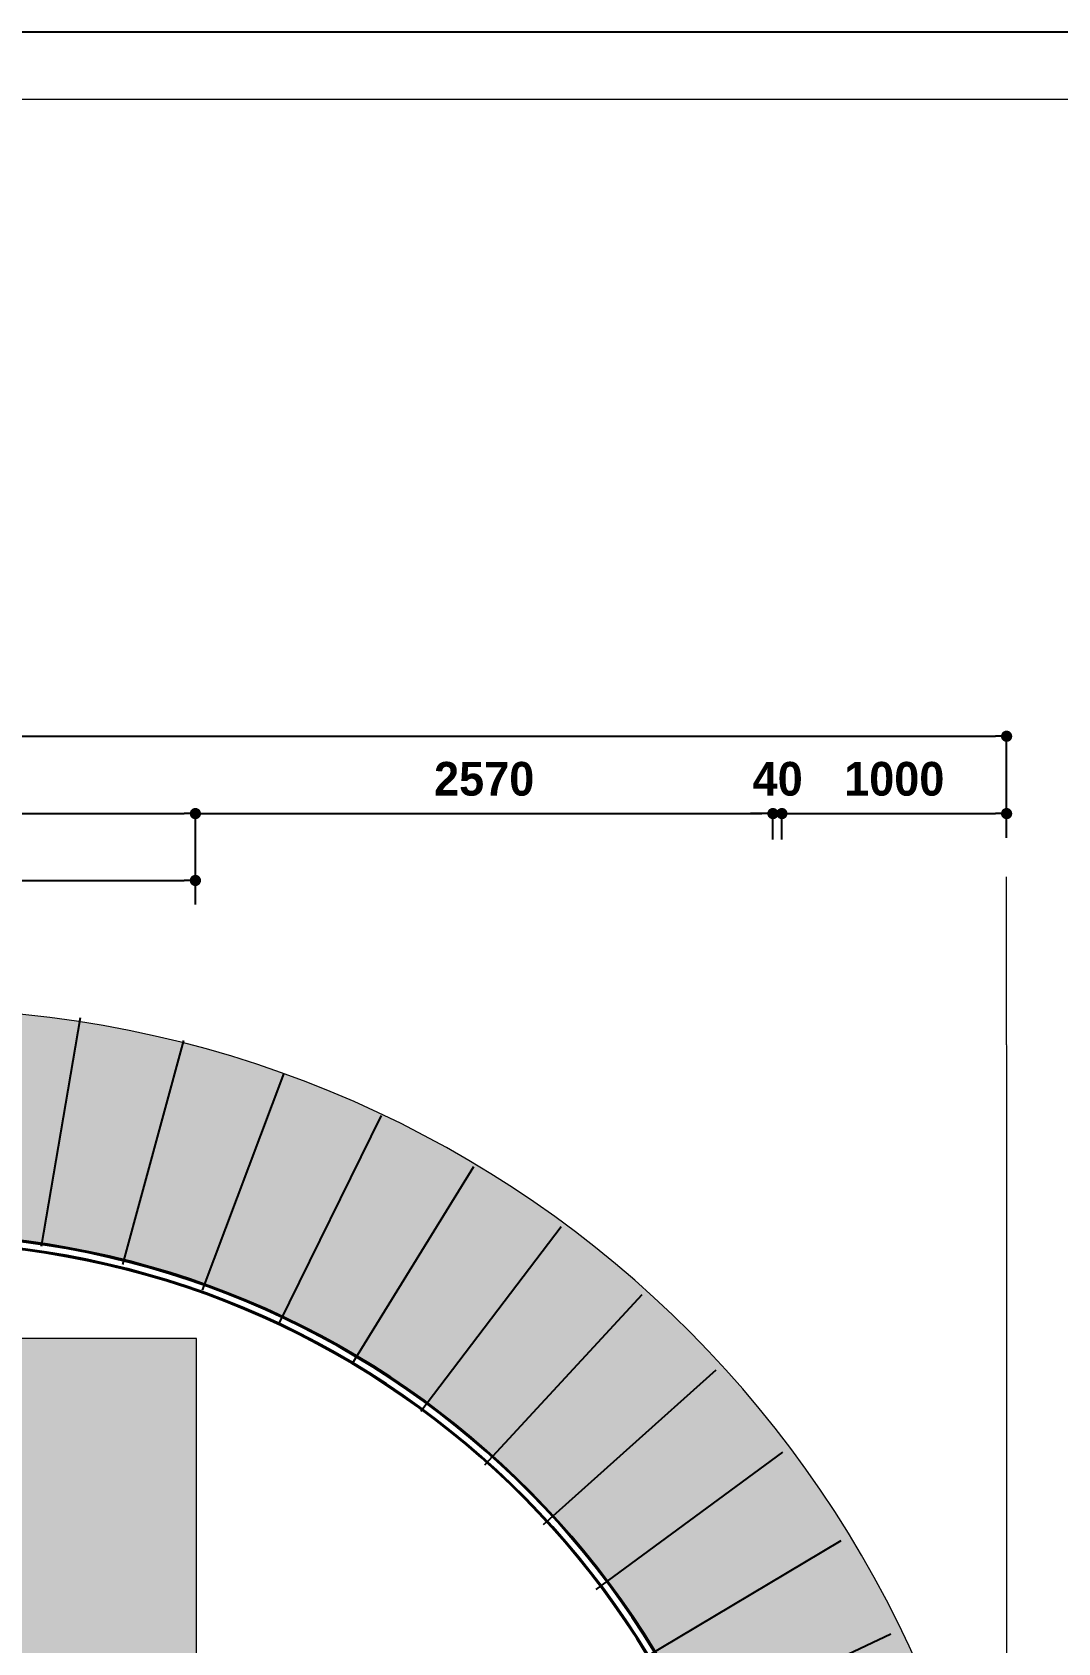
# Model space of a CAD drawing. Header units: centimetres. Extents: x -292707 to 138715, y -53922 to 66277.
# Drawn here: x 129587 to 134151, y 3438 to 10603 of the extents above; entities that cross this region are included whole.
import ezdxf

# ---------------------------------------------------------------- set-up
doc = ezdxf.new("R2010")
doc.units = ezdxf.units.CM
doc.linetypes.add('HIDDEN', pattern=[9.525, 6.35, -3.175])
for name, color, linetype in [('A-ALINE-7', 119, 'Continuous'), ('A-DIM', 157, 'Continuous'), ('A-TEXT', 254, 'Continuous')]:
    doc.layers.add(name, color=color, linetype=linetype)
for name, color, linetype, lineweight, true_color in [('A-FILL-1', 250, 'Continuous', 0, 0x333333), ('A-FILL-3', 7, 'Continuous', 0, 0x666666), ('A-FILL-4', 9, 'Continuous', 0, 0x808080), ('A-FILL-8', 7, 'Continuous', 0, 0xe6e6e6)]:
    doc.layers.add(name, color=color, linetype=linetype, lineweight=lineweight, true_color=true_color)
doc.styles.add('Scale 1000', font='GOTHICB.TTF', dxfattribs={"height": 150})
doc.dimstyles.new('Scale 1000', dxfattribs={"dimscale": 0, "dimtxt": 150, "dimasz": 50, "dimexe": 5, "dimexo": 3, "dimgap": 75, "dimtad": 2, "dimdec": 0, "dimtxsty": 'Scale 1000', "dimblk": 'DOT', "dimcen": 2.5, "dimclrd": 256, "dimclre": 256, "dimclrt": 254, "dimadec": 0, "dimazin": 0, "dimtfac": 1, "dimtdec": 0, "dimtmove": 0, "dimatfit": 3, "dimldrblk": 'DOTSMALL', "dimfxl": 1, "dimtfillclr": 256, "dimlwd": -1, "dimlwe": -1, "dimarcsym": 0})

# ---------------------------------------------------------------- blocks, each defined once
blk = doc.blocks.new('jhgkjhkjhkjh')
at = {"layer": 'A-FILL-1', "ltscale": 0.25}
blk.add_lwpolyline([(-1286.61, 931.53), (-933.61, 931.53), (-933.61, 1218.53), (-1286.61, 1218.53)], close=True, dxfattribs=at)
at = {"layer": 'Defpoints'}
blk.add_lwpolyline([(-1296.61, 926.53), (-876.61, 926.53), (-876.61, 1223.53), (-1296.61, 1223.53)], close=True, dxfattribs=at)
blk = doc.blocks.new('_Dot')
at = {"color": 0, "linetype": 'ByBlock', "lineweight": -2}
blk.add_line((-0.5, 0), (-1, 0), dxfattribs=at)
at = {"color": 0, "linetype": 'ByBlock', "const_width": 0.5}
blk.add_lwpolyline([(-0.25, 0, 1), (0.25, 0, 1)], format="xyb", close=True, dxfattribs=at)
blk = doc.blocks.new('*D509')
at = {"layer": 'A-DIM', "ltscale": 0.25, "transparency": 16777216}
for p, q in [((125023.3, 6721.4), (125023.3, 6834)), ((125073.3, 6829), (130263.3, 6829)), ((130313.3, 6721.4), (130313.3, 6834))]:
    blk.add_line(p, q, dxfattribs=at)
at = {"layer": 'Defpoints', "color": 0, "ltscale": 0.25, "transparency": 16777216}
for p in [(130313.3, 6829), (125023.3, 6718.4), (130313.3, 6718.4)]:
    blk.add_point(p, dxfattribs=at)
at = {"layer": 'A-DIM', "ltscale": 0.25, "transparency": 16777216, "xscale": 50, "yscale": 50, "zscale": 50, "rotation": 180}
blk.add_blockref('_Dot', (125023.3, 6829), dxfattribs=at)
at = {"layer": 'A-DIM', "ltscale": 0.25, "transparency": 16777216, "xscale": 50, "yscale": 50, "zscale": 50}
blk.add_blockref('_Dot', (130313.3, 6829), dxfattribs=at)
at = {"layer": 'A-DIM', "color": 254, "ltscale": 0.25, "transparency": 16777216, "insert": (127668.3, 6982.8), "char_height": 150, "attachment_point": 5, "style": 'Scale 1000'}
blk.add_mtext('5290', dxfattribs=at)
blk = doc.blocks.new('_DotSmall')
at = {"color": 0, "linetype": 'ByBlock', "const_width": 0.5}
blk.add_lwpolyline([(-0.0625, 0, 1), (0.0625, 0, 1)], format="xyb", close=True, dxfattribs=at)
blk = doc.blocks.new('*D510')
at = {"layer": 'A-DIM', "ltscale": 0.25, "transparency": 16777216}
for p, q in [((130313.3, 7019), (130313.3, 7131.6)), ((130363.3, 7126.6), (132833.4, 7126.6)), ((132883.4, 7010.8), (132883.4, 7131.6))]:
    blk.add_line(p, q, dxfattribs=at)
at = {"layer": 'Defpoints', "color": 0, "ltscale": 0.25, "transparency": 16777216}
for p in [(132883.4, 7126.6), (130313.3, 7016), (132883.4, 7007.8)]:
    blk.add_point(p, dxfattribs=at)
at = {"layer": 'A-DIM', "ltscale": 0.25, "transparency": 16777216, "xscale": 50, "yscale": 50, "zscale": 50, "rotation": 180}
blk.add_blockref('_Dot', (130313.3, 7126.6), dxfattribs=at)
at = {"layer": 'A-DIM', "ltscale": 0.25, "transparency": 16777216, "xscale": 50, "yscale": 50, "zscale": 50}
blk.add_blockref('_Dot', (132883.4, 7126.6), dxfattribs=at)
at = {"layer": 'A-DIM', "color": 254, "ltscale": 0.25, "transparency": 16777216, "insert": (131598.4, 7280.4), "char_height": 150, "attachment_point": 5, "style": 'Scale 1000'}
blk.add_mtext('2570', dxfattribs=at)
blk = doc.blocks.new('*D511')
at = {"layer": 'A-DIM', "ltscale": 0.25, "transparency": 16777216}
for p, q in [((132923.3, 7010.7), (132923.3, 7131.6)), ((132973.3, 7126.6), (133873.3, 7126.6)), ((133923.3, 7031.6), (133923.3, 7131.6))]:
    blk.add_line(p, q, dxfattribs=at)
at = {"layer": 'Defpoints', "color": 0, "ltscale": 0.25, "transparency": 16777216}
for p in [(133923.3, 7126.6), (133923.3, 7028.6), (132923.3, 7007.7)]:
    blk.add_point(p, dxfattribs=at)
at = {"layer": 'A-DIM', "ltscale": 0.25, "transparency": 16777216, "xscale": 50, "yscale": 50, "zscale": 50, "rotation": 180}
blk.add_blockref('_Dot', (132923.3, 7126.6), dxfattribs=at)
at = {"layer": 'A-DIM', "ltscale": 0.25, "transparency": 16777216, "xscale": 50, "yscale": 50, "zscale": 50}
blk.add_blockref('_Dot', (133923.3, 7126.6), dxfattribs=at)
at = {"layer": 'A-DIM', "color": 254, "ltscale": 0.25, "transparency": 16777216, "insert": (133423.3, 7280.4), "char_height": 150, "attachment_point": 5, "style": 'Scale 1000'}
blk.add_mtext('1000', dxfattribs=at)
blk = doc.blocks.new('*D513')
at = {"layer": 'A-DIM', "ltscale": 0.25, "transparency": 16777216}
for p, q in [((119733.3, 6721.4), (119733.3, 7131.6)), ((119783.3, 7126.6), (130263.3, 7126.6)), ((130313.3, 6721.4), (130313.3, 7131.6))]:
    blk.add_line(p, q, dxfattribs=at)
at = {"layer": 'Defpoints', "color": 0, "ltscale": 0.25, "transparency": 16777216}
for p in [(130313.3, 7126.6), (119733.3, 6718.4), (130313.3, 6718.4)]:
    blk.add_point(p, dxfattribs=at)
at = {"layer": 'A-DIM', "ltscale": 0.25, "transparency": 16777216, "xscale": 50, "yscale": 50, "zscale": 50, "rotation": 180}
blk.add_blockref('_Dot', (119733.3, 7126.6), dxfattribs=at)
at = {"layer": 'A-DIM', "ltscale": 0.25, "transparency": 16777216, "xscale": 50, "yscale": 50, "zscale": 50}
blk.add_blockref('_Dot', (130313.3, 7126.6), dxfattribs=at)
at = {"layer": 'A-DIM', "color": 254, "ltscale": 0.25, "transparency": 16777216, "insert": (125023.3, 7280.4), "char_height": 150, "attachment_point": 5, "style": 'Scale 1000'}
blk.add_mtext('10580', dxfattribs=at)
blk = doc.blocks.new('*D517')
at = {"layer": 'A-DIM', "ltscale": 0.25, "transparency": 16777216}
for p, q in [((132833.4, 7126.6), (132783.4, 7126.6)), ((132883.4, 7010.8), (132883.4, 7131.6)), ((132883.4, 7126.6), (132923.3, 7126.6)), ((132923.3, 7010.7), (132923.3, 7131.6)), ((132973.3, 7126.6), (133023.3, 7126.6))]:
    blk.add_line(p, q, dxfattribs=at)
at = {"layer": 'Defpoints', "color": 0, "ltscale": 0.25, "transparency": 16777216}
for p in [(132923.3, 7126.6), (132883.4, 7007.8), (132923.3, 7007.7)]:
    blk.add_point(p, dxfattribs=at)
at = {"layer": 'A-DIM', "ltscale": 0.25, "transparency": 16777216, "xscale": 50, "yscale": 50, "zscale": 50}
blk.add_blockref('_Dot', (132883.4, 7126.6), dxfattribs=at)
at = {"layer": 'A-DIM', "ltscale": 0.25, "transparency": 16777216, "xscale": 50, "yscale": 50, "zscale": 50, "rotation": 180}
blk.add_blockref('_Dot', (132923.3, 7126.6), dxfattribs=at)
at = {"layer": 'A-DIM', "color": 254, "ltscale": 0.25, "transparency": 16777216, "insert": (132904.5, 7280.4), "char_height": 150, "attachment_point": 5, "style": 'Scale 1000'}
blk.add_mtext('40', dxfattribs=at)
blk = doc.blocks.new('*D500')
at = {"layer": 'A-DIM', "ltscale": 0.25, "transparency": 16777216}
for p, q in [((116173.5, 7019), (116173.5, 7475.6)), ((116223.5, 7470.6), (133873.3, 7470.6)), ((133923.3, 7019), (133923.3, 7475.6))]:
    blk.add_line(p, q, dxfattribs=at)
at = {"layer": 'Defpoints', "color": 0, "ltscale": 0.25, "transparency": 16777216}
for p in [(133923.3, 7470.6), (116173.5, 7016), (133923.3, 7016)]:
    blk.add_point(p, dxfattribs=at)
at = {"layer": 'A-DIM', "ltscale": 0.25, "transparency": 16777216, "xscale": 50, "yscale": 50, "zscale": 50, "rotation": 180}
blk.add_blockref('_Dot', (116173.5, 7470.6), dxfattribs=at)
at = {"layer": 'A-DIM', "ltscale": 0.25, "transparency": 16777216, "xscale": 50, "yscale": 50, "zscale": 50}
blk.add_blockref('_Dot', (133923.3, 7470.6), dxfattribs=at)
at = {"layer": 'A-DIM', "color": 254, "ltscale": 0.25, "transparency": 16777216, "insert": (125048.4, 7624.4), "char_height": 150, "attachment_point": 5, "style": 'Scale 1000'}
blk.add_mtext('17750', dxfattribs=at)
blk = doc.blocks.new('gfdgfd')
at = {"layer": 'A-FILL-8'}
h = blk.add_hatch(color=256, dxfattribs=at)
h.dxf.hatch_style = 1
h.paths.add_polyline_path([(29517.8, 26.9), (18937.8, 26.9), (18937.8, -6823.1), (29517.8, -6823.1)])
at = {"layer": 'A-FILL-1'}
blk.add_lwpolyline([(29517.8, 26.9), (18937.8, 26.9), (18937.8, -6823.1), (29517.8, -6823.1)], close=True, dxfattribs=at)
blk = doc.blocks.new('*U546')
at = {"layer": 'A-FILL-4', "ltscale": 0.14}
blk.add_lwpolyline([(45, 662, 0.949076), (9639.9, -1163.7), (11246.1, 7253.8, 0.937365), (1651.2, 9079.4)], format="xyb", close=True, dxfattribs=at)
blk = doc.blocks.new('*U547')
at = {"color": 0, "linetype": 'ByBlock', "lineweight": -2, "transparency": 16777216, "rotation": 100.8030864485444}
blk.add_blockref('*U546', (129968, -3436.1), dxfattribs=at)
blk = doc.blocks.new('*U548')
at = {"ltscale": 5}
blk.add_lwpolyline([(-96.7, 506.7), (96.7, -506.7)], dxfattribs=at)
blk = doc.blocks.new('*U549')
at = {"layer": 'A-ALINE-7', "color": 0, "linetype": 'ByBlock', "lineweight": -2, "transparency": 16777216}
for p, rotation in [((129793.8, 5710.2), 159.4999999999999), ((130205.1, 5619.1), 153.9999999999998), ((130605.8, 5489), 148.4999999999999), ((130992.1, 5321.2), 142.9999999999999), ((131360.6, 5117), 137.4999999999998), ((131707.8, 4878.5), 131.9999999999999), ((132030.6, 4607.8), 126.4999999999999), ((132325.9, 4307.4), 120.9999999999999), ((132591.1, 3980.1), 115.4999999999999), ((132823.7, 3628.9), 109.9999999999999), ((133021.5, 3257), 104.4999999999999)]:
    blk.add_blockref('*U548', p, dxfattribs=dict(at, rotation=rotation))

msp = doc.modelspace()

# ---------------------------------------------------------------- hatches: boundary and pattern name
at = {"ltscale": 5}
h = msp.add_hatch(dxfattribs=at)
h.set_pattern_fill('AR-CONC', color=256, scale=2)
h.set_pattern_definition([(50, (0, 23052.6), (364.36934, -31.8782), [38.1, -419.1]), (355, (0, 23052.6), (-70.4868, 382.1137), [30.48, -335.2812]), (100.45144, (30.36, 23049.93), (293.8825, 350.2355), [32.38, -356.1805]), (46.1842, (0, 23154.2), (542.1581, -84.0847), [57.15, -628.65]), (96.63556, (45.2, 23147.2), (474.8083, 494.8522), [48.57, -534.2712]), (351.18415, (0, 23154.2), (474.8083, 494.8522), [45.72, -502.9195]), (21, (50.8, 23128.8), (303.2288, -204.5304), [38.1, -419.1]), (326, (50.8, 23128.8), (123.6041, 368.3759), [30.48, -335.28]), (71.45144, (76.07, 23111.75), (426.8328, 163.8455), [32.38, -356.1799]), (37.5, (0, 23052.59), (6.17721, 169.11008), [0, -331.216, 0, -340.36, 0, -336.55]), (7.5, (0, 23052.59), (133.63933, 200.36115), [0, -194.056, 0, -323.596, 0, -128.27]), (327.5, (-113.28, 23052.59), (271.18119, -11.45749), [0, -127, 0, -396.24, 0, -525.78]), (317.5, (-164.08, 23052.6), (296.25836, 50.853), [0, -165.1, 0, -263.144, 0, -373.38])])
h.paths.add_polyline_path([(129304.2, 6251), (120734.9, 6251, 0.937365), (120740, -3516), (129309.3, -3516, 0.949076)])
h.paths.add_polyline_path([(129276.4, 5251, -0.942961), (129280.9, -2484), (120774.5, -2484, -0.929898), (120769.9, 5251)], flags=16)

# ---------------------------------------------------------------- linework, layer by layer
at = {"layer": 'A-ALINE-7', "ltscale": 0.14}
for points in [[(129280.9, -2484, 0.942961), (129276.4, 5251), (120769.9, 5251, 0.929898), (120774.5, -2484)], [(129280.8, -2479, 0.942925), (129276.3, 5246), (120770.1, 5246, 0.929854), (120774.6, -2479)], [(129279.9, -2449, 0.942709), (129275.4, 5216), (120771.2, 5216, 0.92959), (120775.7, -2449)]]:
    msp.add_lwpolyline(points, format="xyb", close=True, dxfattribs=at)
msp.add_lwpolyline([(129279.8, -2444, 0.942673), (129275.3, 5211), (120771.4, 5211, 0.929546), (120775.9, -2444), (129279.8, -2444)], format="xyb", dxfattribs=at)
at = {"layer": 'A-FILL-3', "linetype": 'HIDDEN', "ltscale": 0.25}
msp.add_line((133927.8, -4112.6), (133923.3, 6844.6), dxfattribs=at)

# ---------------------------------------------------------------- block references
msp.add_blockref('*U547', (0, 0))
at = {"layer": 'A-ALINE-7'}
msp.add_blockref('*U549', (-79, 0), dxfattribs=at)
at = {"layer": 'A-TEXT', "xscale": 60, "yscale": 60, "zscale": 60}
msp.add_blockref('jhgkjhkjhkjh', (191311.9, -62809), dxfattribs=at)
at = {"layer": 'A-TEXT'}
msp.add_blockref('gfdgfd', (100800, 4764.1), dxfattribs=at)

# ---------------------------------------------------------------- dimensions: what is measured, and where the dimension line sits
at = {"layer": 'A-DIM', "ltscale": 0.25}
for base, p1, p2, override, picture, middle in [((133923.3, 7470.6), (116173.5, 7016), (133923.3, 7016), {"dimscale": 1}, '*D500', (125048.4, 7624.4)), ((130313.3, 7126.6), (119733.3, 6718.4), (130313.3, 6718.4), {"dimscale": 1}, '*D513', (125023.3, 7280.4)), ((132883.4, 7126.6), (130313.3, 7016), (132883.4, 7007.8), {"dimscale": 1, "dimtmove": 1}, '*D510', (131598.4, 7280.4)), ((133923.3, 7126.6), (132923.3, 7007.7), (133923.3, 7028.6), {"dimscale": 1, "dimtmove": 1}, '*D511', (133423.3, 7280.4)), ((130313.3, 6829), (125023.3, 6718.4), (130313.3, 6718.4), {"dimscale": 1, "dimtmove": 1}, '*D509', (127668.3, 6982.8))]:
    dim = msp.add_linear_dim(base=base, p1=p1, p2=p2, dimstyle='Scale 1000', override=override, dxfattribs=at)
    dim.commit()
    dim.dimension.update_dxf_attribs({"geometry": picture, "text_midpoint": middle})
dim = msp.add_linear_dim(base=(132923.3, 7126.6), p1=(132883.4, 7007.8), p2=(132923.3, 7007.7), dimstyle='Scale 1000', override={"dimscale": 1, "dimtmove": 1}, dxfattribs=at)
dim.commit()
dim.dimension.update_dxf_attribs({"geometry": '*D517', "text_midpoint": (132904.5, 7126.6), "dimtype": 160})

doc.saveas('drawing.dxf')
